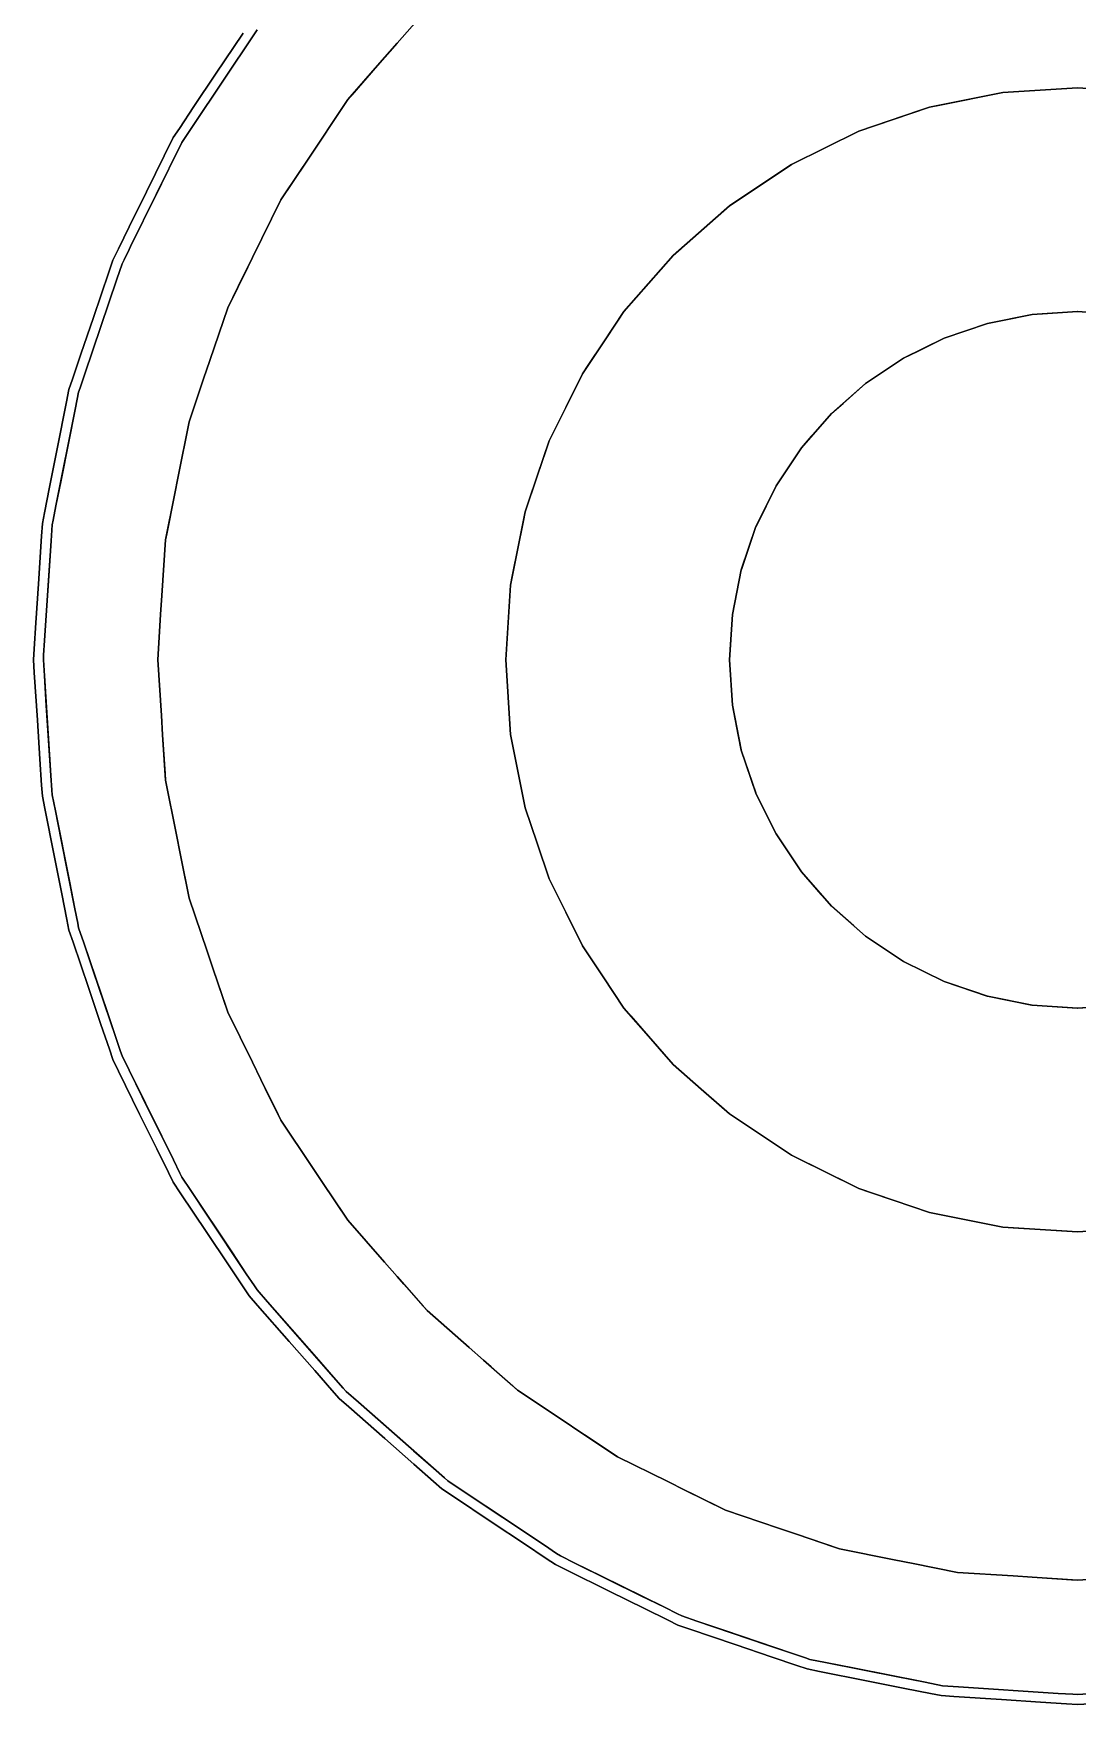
# Model space of a CAD drawing. Extents: x 0 to 420, y 0 to 297.
# Drawn here: x 149.9 to 191.9, y 180.3 to 247.5 of the extents above; entities that cross this region are included whole.
import ezdxf

# ---------------------------------------------------------------- set-up
doc = ezdxf.new("R2010")
doc.units = 0
doc.layers.add('VISIBLE', color=7, linetype='CONTINUOUS')

msp = doc.modelspace()

# ---------------------------------------------------------------- linework, layer by layer
at = {"layer": 'VISIBLE'}
for p, q in [((164.5177, 247.109), (165.7186, 248.4784)), ((165.7186, 248.4784), (164.5177, 247.109)), ((158.7748, 247.4854), (156.2873, 243.7625)), ((156.2873, 243.7625), (158.7748, 247.4854)), ((158.7748, 247.4854), (156.2873, 243.7625)), ((156.2873, 243.7625), (158.7748, 247.4854)), ((158.7748, 247.4854), (156.8743, 244.6412)), ((158.3149, 247.5155), (157.2074, 245.858)), ((157.2074, 245.858), (158.3149, 247.5155)), ((157.8586, 246.1142), (158.7748, 247.4854)), ((158.8781, 247.6399), (158.7748, 247.4854)), ((158.7748, 247.4854), (158.8781, 247.6399)), ((158.7748, 247.4854), (158.8781, 247.6399)), ((158.8781, 247.6399), (158.7748, 247.4854)), ((163.7284, 246.209), (164.5177, 247.109)), ((164.5177, 247.109), (163.7284, 246.209)), ((156.2873, 243.7625), (157.8586, 246.1142)), ((162.5275, 244.8396), (163.7284, 246.209)), ((163.7284, 246.209), (162.5275, 244.8396)), ((162.5275, 244.8396), (163.4636, 245.907)), ((163.7284, 246.209), (162.6897, 245.0246)), ((163.4636, 245.907), (163.7284, 246.209)), ((157.2074, 245.858), (156.3395, 244.5591)), ((156.3395, 244.5591), (157.2074, 245.858)), ((191.8816, 245.3155), (188.8795, 245.1187)), ((188.8795, 245.1187), (191.8816, 245.3155)), ((191.4627, 245.288), (188.8795, 245.1187)), ((189.2984, 245.1461), (191.8816, 245.3155)), ((191.8816, 245.3155), (191.4627, 245.288)), ((194.8837, 245.1187), (191.8816, 245.3155)), ((191.8816, 245.3155), (194.8837, 245.1187)), ((191.8816, 245.3155), (192.3005, 245.288)), ((194.4648, 245.1461), (191.8816, 245.3155)), ((156.3395, 244.5591), (155.7543, 243.6834)), ((155.7543, 243.6834), (156.3395, 244.5591)), ((156.8743, 244.6412), (156.2873, 243.7625)), ((160.8506, 242.3299), (162.5275, 244.8396)), ((162.5275, 244.8396), (160.8506, 242.3299)), ((162.6897, 245.0246), (162.5275, 244.8396)), ((188.8795, 245.1187), (185.9287, 244.5317)), ((185.9287, 244.5317), (188.8795, 245.1187)), ((188.4677, 245.0368), (185.9287, 244.5317)), ((185.9287, 244.5317), (186.3405, 244.6137)), ((186.3405, 244.6137), (188.8795, 245.1187)), ((188.8795, 245.1187), (188.4677, 245.0368)), ((188.8795, 245.1187), (189.2984, 245.1461)), ((185.9287, 244.5317), (183.0798, 243.5647)), ((183.0798, 243.5647), (185.9287, 244.5317)), ((185.5312, 244.3968), (183.0798, 243.5647)), ((183.4774, 243.6996), (185.9287, 244.5317)), ((185.9287, 244.5317), (185.5312, 244.3968)), ((155.5085, 243.3155), (154.4311, 241.1308)), ((154.4311, 241.1308), (155.5085, 243.3155)), ((155.7543, 243.6834), (155.5085, 243.3155)), ((155.5085, 243.3155), (155.7543, 243.6834)), ((155.9582, 243.27), (155.8549, 243.1155)), ((155.8549, 243.1155), (155.9582, 243.27)), ((155.9582, 243.27), (155.8549, 243.1155)), ((155.8549, 243.1155), (155.9582, 243.27)), ((156.2873, 243.7625), (155.9582, 243.27)), ((155.9582, 243.27), (156.2873, 243.7625)), ((156.2873, 243.7625), (155.9582, 243.27)), ((155.9582, 243.27), (156.2873, 243.7625)), ((183.0798, 243.5647), (180.3816, 242.234)), ((180.3816, 242.234), (183.0798, 243.5647)), ((182.7033, 243.379), (180.3816, 242.234)), ((180.7581, 242.4197), (183.0798, 243.5647)), ((183.0798, 243.5647), (182.7033, 243.379)), ((183.0798, 243.5647), (183.4774, 243.6996)), ((155.8549, 243.1155), (153.7924, 238.9331)), ((153.7924, 238.9331), (155.8549, 243.1155)), ((155.8549, 243.1155), (153.7924, 238.9331)), ((153.7924, 238.9331), (155.8549, 243.1155)), ((155.8549, 243.1155), (154.2597, 239.8808)), ((155.0433, 241.4697), (155.8549, 243.1155)), ((159.8386, 240.8155), (160.8506, 242.3299)), ((160.8506, 242.3299), (159.8386, 240.8155)), ((159.8386, 240.8155), (160.6274, 241.9959)), ((160.8506, 242.3299), (159.9753, 241.0201)), ((160.6274, 241.9959), (160.8506, 242.3299)), ((180.3816, 242.234), (177.88, 240.5626)), ((177.88, 240.5626), (180.3816, 242.234)), ((180.0325, 242.0008), (177.8801, 240.5626)), ((178.2291, 240.7958), (180.3816, 242.234)), ((180.3816, 242.234), (180.0325, 242.0008)), ((180.3816, 242.234), (180.7581, 242.4197)), ((153.7924, 238.9331), (155.0433, 241.4697)), ((154.4311, 241.1308), (153.7402, 239.7297)), ((153.7402, 239.7297), (154.4311, 241.1308)), ((158.6922, 238.4908), (159.8386, 240.8155)), ((159.8386, 240.8155), (158.6922, 238.4908)), ((159.9753, 241.0201), (159.8386, 240.8155)), ((177.88, 240.5626), (175.6181, 238.5789)), ((175.6181, 238.5789), (177.88, 240.5626)), ((175.9337, 238.8557), (177.8801, 240.5626)), ((177.8801, 240.5626), (177.5644, 240.2858)), ((177.8801, 240.5626), (178.2291, 240.7958)), ((154.2597, 239.8808), (153.7924, 238.9331)), ((177.5644, 240.2858), (175.6181, 238.5789)), ((153.7402, 239.7297), (153.3034, 238.844)), ((153.3034, 238.844), (153.7402, 239.7297)), ((153.2743, 238.785), (153.0786, 238.3882)), ((153.0786, 238.3882), (153.2743, 238.785)), ((153.3034, 238.844), (153.2743, 238.785)), ((153.2743, 238.785), (153.3034, 238.844)), ((153.7345, 238.8158), (153.5304, 238.4018)), ((153.5304, 238.4018), (153.7345, 238.8158)), ((153.7345, 238.8158), (153.5304, 238.4018)), ((153.5304, 238.4018), (153.7345, 238.8158)), ((153.7924, 238.9331), (153.7345, 238.8158)), ((153.7345, 238.8158), (153.7924, 238.9331)), ((153.7924, 238.9331), (153.7345, 238.8158)), ((153.7345, 238.8158), (153.7924, 238.9331)), ((175.6181, 238.5789), (174.625, 237.4465)), ((174.625, 237.4465), (175.6181, 238.5789)), ((175.6181, 238.5789), (175.3413, 238.2633)), ((175.6181, 238.5789), (175.9337, 238.8557)), ((152.9153, 237.9069), (152.2956, 236.0815)), ((152.2956, 236.0815), (152.9153, 237.9069)), ((153.0786, 238.3882), (152.9153, 237.9069)), ((152.9153, 237.9069), (153.0786, 238.3882)), ((153.4482, 238.2351), (153.2401, 237.622)), ((153.2401, 237.622), (153.4482, 238.2351)), ((153.2401, 237.622), (153.4482, 238.2351)), ((153.4482, 238.2351), (153.2401, 237.622)), ((153.5304, 238.4018), (153.4482, 238.2351)), ((153.4482, 238.2351), (153.5304, 238.4018)), ((153.5304, 238.4018), (153.4482, 238.2351)), ((153.4482, 238.2351), (153.5304, 238.4018)), ((157.698, 236.4747), (158.5036, 238.1083)), ((158.5036, 238.1083), (157.698, 236.4747)), ((158.5036, 238.1083), (157.8069, 236.6954)), ((158.3259, 237.7481), (158.5036, 238.1083)), ((158.5036, 238.1083), (158.6922, 238.4908)), ((158.6922, 238.4908), (158.5036, 238.1083)), ((175.3413, 238.2633), (174.625, 237.4465)), ((153.2401, 237.622), (151.9492, 233.8193)), ((151.9492, 233.8193), (153.2401, 237.622)), ((153.2401, 237.622), (151.9492, 233.8193)), ((151.9492, 233.8193), (153.2401, 237.622)), ((153.2401, 237.622), (152.2889, 234.8199)), ((152.8584, 236.4975), (153.2401, 237.622)), ((157.698, 236.4747), (158.3259, 237.7481)), ((174.625, 237.4465), (173.6344, 236.317)), ((173.6344, 236.317), (174.625, 237.4465)), ((173.9112, 236.6326), (174.625, 237.4465)), ((151.9492, 233.8193), (152.8584, 236.4975)), ((157.8069, 236.6954), (157.698, 236.4747)), ((173.6344, 236.317), (173.9112, 236.6326)), ((152.2956, 236.0815), (151.7935, 234.6022)), ((151.7935, 234.6022), (152.2956, 236.0815)), ((156.9755, 234.3462), (157.698, 236.4747)), ((157.698, 236.4747), (156.9755, 234.3462)), ((173.6344, 236.317), (172.7998, 235.0678)), ((172.7998, 235.0678), (173.6344, 236.317)), ((173.4012, 235.9679), (172.7998, 235.0678)), ((173.6344, 236.317), (173.4012, 235.9679)), ((188.2581, 235.8384), (186.524, 235.2498)), ((186.524, 235.2498), (188.2581, 235.8384)), ((188.2581, 235.8384), (186.5308, 235.2521)), ((187.1141, 235.4501), (188.2581, 235.8384)), ((190.0542, 236.1957), (188.2581, 235.8384)), ((188.2581, 235.8384), (190.0542, 236.1957)), ((188.2581, 235.8384), (188.8693, 235.96)), ((188.2651, 235.8398), (188.2581, 235.8384)), ((190.0542, 236.1957), (188.2651, 235.8398)), ((188.8693, 235.96), (190.0542, 236.1957)), ((191.8816, 236.3155), (190.0542, 236.1957)), ((190.0542, 236.1957), (191.8816, 236.3155)), ((190.0542, 236.1957), (190.676, 236.2364)), ((190.0613, 236.1962), (190.0542, 236.1957)), ((191.8816, 236.3155), (190.0613, 236.1962)), ((190.676, 236.2364), (191.8816, 236.3155)), ((193.7089, 236.1957), (191.8816, 236.3155)), ((191.8816, 236.3155), (193.7089, 236.1957)), ((191.8816, 236.3155), (192.5034, 236.2747)), ((191.8887, 236.315), (191.8816, 236.3155)), ((186.524, 235.2498), (184.8816, 234.4398)), ((184.8816, 234.4398), (186.524, 235.2498)), ((186.524, 235.2498), (184.888, 234.443)), ((185.4404, 234.7154), (186.524, 235.2498)), ((186.524, 235.2498), (187.1141, 235.4501)), ((186.5308, 235.2521), (186.524, 235.2498)), ((151.7935, 234.6022), (151.4549, 233.6048)), ((151.4549, 233.6048), (151.7935, 234.6022)), ((152.2889, 234.8199), (151.9492, 233.8193)), ((172.7998, 235.0678), (171.963, 233.8155)), ((171.963, 233.8155), (172.7998, 235.0678)), ((172.1962, 234.1645), (172.7998, 235.0678)), ((184.8816, 234.4398), (185.4404, 234.7154)), ((151.9492, 233.8193), (151.7588, 233.2583)), ((151.7588, 233.2583), (151.9492, 233.8193)), ((151.9492, 233.8193), (151.7588, 233.2583)), ((151.7588, 233.2583), (151.9492, 233.8193)), ((156.7278, 233.6165), (156.9755, 234.3462)), ((156.9755, 234.3462), (156.7278, 233.6165)), ((171.963, 233.8155), (171.2985, 232.468)), ((171.2985, 232.468), (171.963, 233.8155)), ((171.963, 233.8155), (171.7773, 233.439)), ((171.963, 233.8155), (172.1962, 234.1645)), ((184.8816, 234.4398), (183.3589, 233.4224)), ((183.3589, 233.4224), (184.8816, 234.4398)), ((184.8816, 234.4398), (183.3649, 233.4264)), ((183.877, 233.7686), (184.8816, 234.4398)), ((184.888, 234.443), (184.8816, 234.4398)), ((151.3127, 233.1859), (151.2135, 232.6874)), ((151.2135, 232.6874), (151.3127, 233.1859)), ((151.4549, 233.6048), (151.3127, 233.1859)), ((151.3127, 233.1859), (151.4549, 233.6048)), ((151.7588, 233.2583), (151.699, 233.0823)), ((151.699, 233.0823), (151.7588, 233.2583)), ((151.7588, 233.2583), (151.699, 233.0823)), ((151.699, 233.0823), (151.7588, 233.2583)), ((156.1423, 231.8918), (156.7278, 233.6165)), ((156.7278, 233.6165), (156.1423, 231.8918)), ((156.1423, 231.8918), (156.5987, 233.2361)), ((156.7278, 233.6165), (156.2214, 232.1248)), ((156.5987, 233.2361), (156.7278, 233.6165)), ((171.7773, 233.439), (171.2985, 232.468)), ((183.3589, 233.4224), (181.9821, 232.2149)), ((181.9821, 232.2149), (183.3589, 233.4224)), ((183.3589, 233.4224), (181.9875, 232.2197)), ((182.4506, 232.6258), (183.3589, 233.4224)), ((183.3589, 233.4224), (183.877, 233.7686)), ((183.3649, 233.4264), (183.3589, 233.4224)), ((151.2135, 232.6874), (150.8375, 230.7968)), ((150.8375, 230.7968), (151.2135, 232.6874)), ((151.699, 233.0823), (151.5727, 232.4473)), ((151.5727, 232.4473), (151.699, 233.0823)), ((151.5727, 232.4473), (151.699, 233.0823)), ((151.699, 233.0823), (151.5727, 232.4473)), ((171.2985, 232.468), (170.6323, 231.1172)), ((170.6323, 231.1172), (171.2985, 232.468)), ((170.818, 231.4937), (171.2985, 232.468)), ((181.9821, 232.2149), (182.4506, 232.6258)), ((151.5727, 232.4473), (150.7893, 228.5087)), ((150.7893, 228.5087), (151.5727, 232.4473)), ((151.5727, 232.4473), (150.7893, 228.5087)), ((150.7893, 228.5087), (151.5727, 232.4473)), ((151.5727, 232.4473), (150.9954, 229.545)), ((151.3411, 231.2826), (151.5727, 232.4473)), ((155.7038, 229.6871), (156.1423, 231.8918)), ((156.1423, 231.8918), (155.7038, 229.6871)), ((156.2214, 232.1248), (156.1423, 231.8918)), ((181.9821, 232.2149), (180.7746, 230.8381)), ((180.7746, 230.8381), (181.9821, 232.2149)), ((181.9821, 232.2149), (180.7793, 230.8435)), ((181.1855, 231.3066), (181.9821, 232.2149)), ((181.9875, 232.2197), (181.9821, 232.2149)), ((150.7893, 228.5087), (151.3411, 231.2826)), ((170.6323, 231.1172), (170.1494, 229.6945)), ((170.1494, 229.6945), (170.6323, 231.1172)), ((170.6323, 231.1172), (170.4974, 230.7197)), ((170.6323, 231.1172), (170.818, 231.4937)), ((180.7746, 230.8381), (181.1855, 231.3066)), ((150.8375, 230.7968), (150.5327, 229.2646)), ((150.5327, 229.2646), (150.8375, 230.7968)), ((170.4974, 230.7197), (170.1494, 229.6945)), ((180.7746, 230.8381), (179.7572, 229.3155)), ((179.7572, 229.3155), (180.7746, 230.8381)), ((180.7746, 230.8381), (179.7612, 229.3214)), ((180.1034, 229.8336), (180.7746, 230.8381)), ((180.7793, 230.8435), (180.7746, 230.8381)), ((179.7572, 229.3155), (180.1034, 229.8336)), ((150.5327, 229.2646), (150.3272, 228.2315)), ((150.3272, 228.2315), (150.5327, 229.2646)), ((150.9954, 229.545), (150.7893, 228.5087)), ((155.5534, 228.9314), (155.7038, 229.6871)), ((155.7038, 229.6871), (155.5534, 228.9314)), ((170.1494, 229.6945), (169.6653, 228.2683)), ((169.6653, 228.2683), (170.1494, 229.6945)), ((169.8002, 228.6658), (170.1494, 229.6945)), ((179.7572, 229.3155), (178.9472, 227.673)), ((178.9472, 227.673), (179.7572, 229.3155)), ((179.7572, 229.3155), (178.9504, 227.6794)), ((179.2229, 228.2319), (179.7572, 229.3155)), ((179.7612, 229.3214), (179.7572, 229.3155)), ((150.7893, 228.5087), (150.6737, 227.9276)), ((150.6737, 227.9276), (150.7893, 228.5087)), ((150.7893, 228.5087), (150.6737, 227.9276)), ((150.6737, 227.9276), (150.7893, 228.5087)), ((155.1981, 227.1449), (155.5534, 228.9314)), ((155.5534, 228.9314), (155.1981, 227.1449)), ((155.1981, 227.1449), (155.4751, 228.5374)), ((155.5534, 228.9314), (155.2461, 227.3863)), ((155.4751, 228.5374), (155.5534, 228.9314)), ((169.6653, 228.2683), (169.8002, 228.6658)), ((150.2409, 227.7976), (150.2076, 227.2904)), ((150.2076, 227.2904), (150.2409, 227.7976)), ((150.3272, 228.2315), (150.2409, 227.7976)), ((150.2409, 227.7976), (150.3272, 228.2315)), ((150.6737, 227.9276), (150.6375, 227.7453)), ((150.6375, 227.7453), (150.6737, 227.9276)), ((150.6737, 227.9276), (150.6375, 227.7453)), ((150.6375, 227.7453), (150.6737, 227.9276)), ((169.6653, 228.2683), (169.3722, 226.7948)), ((169.3722, 226.7948), (169.6653, 228.2683)), ((169.5834, 227.8566), (169.3722, 226.7948)), ((169.6653, 228.2683), (169.5834, 227.8566)), ((178.9472, 227.673), (179.2229, 228.2319)), ((150.2076, 227.2904), (150.0816, 225.3669)), ((150.0816, 225.3669), (150.2076, 227.2904)), ((150.5951, 227.0993), (150.3325, 223.092)), ((150.3325, 223.092), (150.5951, 227.0993)), ((150.5951, 227.0993), (150.3325, 223.092)), ((150.3325, 223.092), (150.5951, 227.0993)), ((150.5951, 227.0993), (150.4016, 224.1465)), ((150.5174, 225.9143), (150.5951, 227.0993)), ((150.6375, 227.7453), (150.5951, 227.0993)), ((150.5951, 227.0993), (150.6375, 227.7453)), ((150.5951, 227.0993), (150.6375, 227.7453)), ((150.6375, 227.7453), (150.5951, 227.0993)), ((155.0511, 224.9019), (155.1981, 227.1449)), ((155.1981, 227.1449), (155.0511, 224.9019)), ((155.2461, 227.3863), (155.1981, 227.1449)), ((178.9472, 227.673), (178.3586, 225.9389)), ((178.3586, 225.9389), (178.9472, 227.673)), ((178.9472, 227.673), (178.3609, 225.9457)), ((178.5589, 226.529), (178.9472, 227.673)), ((178.9504, 227.6794), (178.9472, 227.673)), ((169.3722, 226.7948), (169.0783, 225.3176)), ((169.0783, 225.3176), (169.3722, 226.7948)), ((169.1602, 225.7293), (169.3722, 226.7948)), ((178.3586, 225.9389), (178.5589, 226.529)), ((150.3325, 223.092), (150.5174, 225.9143)), ((178.3586, 225.9389), (178.0013, 224.1428)), ((178.0013, 224.1428), (178.3586, 225.9389)), ((178.3586, 225.9389), (178.0027, 224.1498)), ((178.1229, 224.754), (178.3586, 225.9389)), ((178.3609, 225.9457), (178.3586, 225.9389)), ((150.0816, 225.3669), (149.9794, 223.808)), ((149.9794, 223.808), (150.0816, 225.3669)), ((169.0783, 225.3176), (168.9801, 223.8184)), ((168.9801, 223.8184), (169.0783, 225.3176)), ((169.0783, 225.3176), (169.0509, 224.8987)), ((169.0783, 225.3176), (169.1602, 225.7293)), ((155.0007, 224.133), (155.0511, 224.9019)), ((155.0511, 224.9019), (155.0007, 224.133)), ((169.0509, 224.8987), (168.9801, 223.8184)), ((178.0013, 224.1428), (178.1229, 224.754)), ((149.9794, 223.808), (149.9105, 222.757)), ((149.9105, 222.757), (149.9794, 223.808)), ((150.4016, 224.1465), (150.3325, 223.092)), ((154.8816, 222.3155), (155.0007, 224.133)), ((155.0007, 224.133), (154.8816, 222.3155)), ((154.8816, 222.3155), (154.9744, 223.7321)), ((155.0007, 224.133), (154.8977, 222.561)), ((154.9744, 223.7321), (155.0007, 224.133)), ((168.9801, 223.8184), (168.8816, 222.3155)), ((168.8816, 222.3155), (168.9801, 223.8184)), ((168.909, 222.7344), (168.9801, 223.8184)), ((178.0013, 224.1428), (177.8816, 222.3155)), ((177.8816, 222.3155), (178.0013, 224.1428)), ((178.0013, 224.1428), (177.882, 222.3226)), ((177.9223, 222.9373), (178.0013, 224.1428)), ((178.0027, 224.1498), (178.0013, 224.1428)), ((150.3325, 223.092), (150.2937, 222.5009)), ((150.2937, 222.5009), (150.3325, 223.092)), ((150.3325, 223.092), (150.2937, 222.5009)), ((150.2937, 222.5009), (150.3325, 223.092)), ((149.9105, 222.757), (149.8816, 222.3155)), ((149.8816, 222.3155), (149.9105, 222.757)), ((150.2937, 222.5009), (150.2816, 222.3155)), ((150.2816, 222.3155), (150.2937, 222.5009)), ((150.2937, 222.5009), (150.2816, 222.3155)), ((150.2816, 222.3155), (150.2937, 222.5009)), ((154.8977, 222.561), (154.8816, 222.3155)), ((168.8816, 222.3155), (168.909, 222.7344)), ((177.8816, 222.3155), (177.9223, 222.9373)), ((149.8816, 222.3155), (149.9148, 221.8082)), ((149.9148, 221.8082), (149.8816, 222.3155)), ((149.9148, 221.8082), (150.0409, 219.8848)), ((150.0409, 219.8848), (149.9148, 221.8082)), ((150.2816, 222.3155), (150.3239, 221.6694)), ((150.3239, 221.6694), (150.2816, 222.3155)), ((150.3239, 221.6694), (150.2816, 222.3155)), ((150.2816, 222.3155), (150.3239, 221.6694)), ((155.0286, 220.0724), (154.8816, 222.3155)), ((154.8816, 222.3155), (155.0286, 220.0724)), ((168.8816, 222.3155), (168.9798, 220.8163)), ((168.9798, 220.8163), (168.8816, 222.3155)), ((168.8816, 222.3155), (168.909, 221.8966)), ((168.909, 221.8966), (168.9798, 220.8163)), ((177.882, 222.3226), (177.8816, 222.3155)), ((177.8816, 222.3155), (178.0013, 220.4881)), ((178.0013, 220.4881), (177.8816, 222.3155)), ((177.9606, 221.1099), (177.8816, 222.3155)), ((177.8816, 222.3155), (178.0009, 220.4952)), ((150.3239, 221.6694), (150.5866, 217.6622)), ((150.4016, 220.4844), (150.3239, 221.6694)), ((150.5866, 217.6622), (150.3239, 221.6694)), ((150.3239, 221.6694), (150.5174, 218.7166)), ((150.3239, 221.6694), (150.5866, 217.6622)), ((150.5866, 217.6622), (150.3239, 221.6694)), ((178.0013, 220.4881), (177.9606, 221.1099)), ((150.5866, 217.6622), (150.4016, 220.4844)), ((168.9798, 220.8163), (169.0783, 219.3134)), ((169.0783, 219.3134), (168.9798, 220.8163)), ((169.0509, 219.7323), (168.9798, 220.8163)), ((178.0009, 220.4952), (178.0013, 220.4881)), ((178.0013, 220.4881), (178.3586, 218.692)), ((178.3586, 218.692), (178.0013, 220.4881)), ((178.237, 219.3032), (178.0013, 220.4881)), ((178.0013, 220.4881), (178.3572, 218.699)), ((150.0409, 219.8848), (150.143, 218.3259)), ((150.143, 218.3259), (150.0409, 219.8848)), ((155.079, 219.3035), (155.0286, 220.0724)), ((155.0286, 220.0724), (155.079, 219.3035)), ((169.0783, 219.3134), (169.0509, 219.7323)), ((155.1052, 218.9027), (155.079, 219.3035)), ((155.079, 219.3035), (155.182, 217.7315)), ((155.1981, 217.486), (155.079, 219.3035)), ((155.079, 219.3035), (155.1981, 217.486)), ((169.0783, 219.3134), (169.3714, 217.8399)), ((169.3714, 217.8399), (169.0783, 219.3134)), ((169.0783, 219.3134), (169.1602, 218.9016)), ((178.3586, 218.692), (178.237, 219.3032)), ((150.5174, 218.7166), (150.5866, 217.6622)), ((155.1981, 217.486), (155.1052, 218.9027)), ((169.1602, 218.9016), (169.3714, 217.8399)), ((178.3572, 218.699), (178.3586, 218.692)), ((178.3586, 218.692), (178.9472, 216.9579)), ((178.9472, 216.9579), (178.3586, 218.692)), ((178.7469, 217.548), (178.3586, 218.692)), ((178.3586, 218.692), (178.9449, 216.9647)), ((150.143, 218.3259), (150.2119, 217.2749)), ((150.2119, 217.2749), (150.143, 218.3259)), ((155.182, 217.7315), (155.1981, 217.486)), ((169.3714, 217.8399), (169.6653, 216.3626)), ((169.6653, 216.3626), (169.3714, 217.8399)), ((169.5834, 216.7743), (169.3714, 217.8399)), ((150.2119, 217.2749), (150.2409, 216.8334)), ((150.2409, 216.8334), (150.2119, 217.2749)), ((150.5866, 217.6622), (150.6253, 217.071)), ((150.6253, 217.071), (150.5866, 217.6622)), ((150.5866, 217.6622), (150.6253, 217.071)), ((150.6253, 217.071), (150.5866, 217.6622)), ((150.6253, 217.071), (150.6375, 216.8856)), ((150.6375, 216.8856), (150.6253, 217.071)), ((150.6253, 217.071), (150.6375, 216.8856)), ((150.6375, 216.8856), (150.6253, 217.071)), ((155.6366, 215.2813), (155.1981, 217.486)), ((155.1981, 217.486), (155.6366, 215.2813)), ((178.9472, 216.9579), (178.7469, 217.548)), ((150.2409, 216.8334), (150.34, 216.3349)), ((150.34, 216.3349), (150.2409, 216.8334)), ((150.6375, 216.8856), (150.7638, 216.2506)), ((150.7638, 216.2506), (150.6375, 216.8856)), ((150.7638, 216.2506), (150.6375, 216.8856)), ((150.6375, 216.8856), (150.7638, 216.2506)), ((169.6653, 216.3626), (169.5834, 216.7743)), ((169.6653, 216.3626), (170.1482, 214.94)), ((170.1482, 214.94), (169.6653, 216.3626)), ((169.6653, 216.3626), (169.8002, 215.9651)), ((178.9449, 216.9647), (178.9472, 216.9579)), ((178.9472, 216.9579), (179.7572, 215.3155)), ((179.7572, 215.3155), (178.9472, 216.9579)), ((179.4816, 215.8743), (178.9472, 216.9579)), ((178.9472, 216.9579), (179.754, 215.3219)), ((150.34, 216.3349), (150.7161, 214.4443)), ((150.7161, 214.4443), (150.34, 216.3349)), ((150.7638, 216.2506), (151.5472, 212.3119)), ((150.9954, 215.0859), (150.7638, 216.2506)), ((151.5472, 212.3119), (150.7638, 216.2506)), ((150.7638, 216.2506), (151.3411, 213.3483)), ((150.7638, 216.2506), (151.5472, 212.3119)), ((151.5472, 212.3119), (150.7638, 216.2506)), ((169.8002, 215.9651), (170.1482, 214.94)), ((179.7572, 215.3155), (179.4816, 215.8743)), ((151.5472, 212.3119), (150.9954, 215.0859)), ((155.787, 214.5256), (155.6366, 215.2813)), ((155.6366, 215.2813), (155.787, 214.5256)), ((179.754, 215.3219), (179.7572, 215.3155)), ((179.7572, 215.3155), (180.7746, 213.7928)), ((180.7746, 213.7928), (179.7572, 215.3155)), ((180.4284, 214.3109), (179.7572, 215.3155)), ((179.7572, 215.3155), (180.7706, 213.7988)), ((150.7161, 214.4443), (151.0209, 212.9121)), ((151.0209, 212.9121), (150.7161, 214.4443)), ((155.8653, 214.1316), (155.787, 214.5256)), ((155.787, 214.5256), (156.0943, 212.9805)), ((156.1423, 212.7391), (155.787, 214.5256)), ((155.787, 214.5256), (156.1423, 212.7391)), ((170.1482, 214.94), (170.6323, 213.5137)), ((170.6323, 213.5137), (170.1482, 214.94)), ((170.4974, 213.9113), (170.1482, 214.94)), ((156.1423, 212.7391), (155.8653, 214.1316)), ((170.6323, 213.5137), (170.4974, 213.9113)), ((180.7746, 213.7928), (180.4284, 214.3109)), ((180.7706, 213.7988), (180.7746, 213.7928)), ((180.7746, 213.7928), (181.9821, 212.416)), ((181.9821, 212.416), (180.7746, 213.7928)), ((181.5712, 212.8845), (180.7746, 213.7928)), ((180.7746, 213.7928), (181.9773, 212.4213)), ((151.3411, 213.3483), (151.5472, 212.3119)), ((156.0943, 212.9805), (156.1423, 212.7391)), ((170.6323, 213.5137), (171.2968, 212.1663)), ((171.2968, 212.1663), (170.6323, 213.5137)), ((170.6323, 213.5137), (170.818, 213.1372)), ((170.818, 213.1372), (171.2968, 212.1663)), ((151.0209, 212.9121), (151.2264, 211.879)), ((151.2264, 211.879), (151.0209, 212.9121)), ((151.5472, 212.3119), (151.6628, 211.7309)), ((151.6628, 211.7309), (151.5472, 212.3119)), ((151.5472, 212.3119), (151.6628, 211.7309)), ((151.6628, 211.7309), (151.5472, 212.3119)), ((156.8649, 210.6106), (156.1423, 212.7391)), ((156.1423, 212.7391), (156.8649, 210.6106)), ((181.9821, 212.416), (181.5712, 212.8845)), ((181.9773, 212.4213), (181.9821, 212.416)), ((181.9821, 212.416), (183.3589, 211.2085)), ((183.3589, 211.2085), (181.9821, 212.416)), ((182.8904, 211.6194), (181.9821, 212.416)), ((181.9821, 212.416), (183.3535, 211.2132)), ((151.2264, 211.879), (151.3127, 211.4451)), ((151.3127, 211.4451), (151.2264, 211.879)), ((151.6628, 211.7309), (151.699, 211.5486)), ((151.699, 211.5486), (151.6628, 211.7309)), ((151.6628, 211.7309), (151.699, 211.5486)), ((151.699, 211.5486), (151.6628, 211.7309)), ((171.2968, 212.1663), (171.963, 210.8155)), ((171.963, 210.8155), (171.2968, 212.1663)), ((171.7773, 211.192), (171.2968, 212.1663)), ((151.3127, 211.4451), (151.476, 210.9638)), ((151.476, 210.9638), (151.3127, 211.4451)), ((151.476, 210.9638), (152.0957, 209.1384)), ((152.0957, 209.1384), (151.476, 210.9638)), ((151.699, 211.5486), (151.9072, 210.9355)), ((151.9072, 210.9355), (151.699, 211.5486)), ((151.9072, 210.9355), (151.699, 211.5486)), ((151.699, 211.5486), (151.9072, 210.9355)), ((171.963, 210.8155), (171.7773, 211.192)), ((183.3589, 211.2085), (182.8904, 211.6194)), ((183.3535, 211.2132), (183.3589, 211.2085)), ((183.3589, 211.2085), (184.8816, 210.1911)), ((184.8816, 210.1911), (183.3589, 211.2085)), ((184.3634, 210.5373), (183.3589, 211.2085)), ((183.3589, 211.2085), (184.8756, 210.1951)), ((151.9072, 210.9355), (153.198, 207.1328)), ((152.2889, 209.811), (151.9072, 210.9355)), ((153.198, 207.1328), (151.9072, 210.9355)), ((151.9072, 210.9355), (152.8584, 208.1334)), ((151.9072, 210.9355), (153.198, 207.1328)), ((153.198, 207.1328), (151.9072, 210.9355)), ((157.1125, 209.8809), (156.8649, 210.6106)), ((156.8649, 210.6106), (157.1125, 209.8809)), ((171.963, 210.8155), (172.7976, 209.5663)), ((172.7976, 209.5663), (171.963, 210.8155)), ((171.963, 210.8155), (172.1962, 210.4664)), ((172.1962, 210.4664), (172.7976, 209.5663)), ((184.8816, 210.1911), (184.3634, 210.5373)), ((153.198, 207.1328), (152.2889, 209.811)), ((157.2417, 209.5006), (157.1125, 209.8809)), ((157.1125, 209.8809), (157.6189, 208.3892)), ((157.698, 208.1562), (157.1125, 209.8809)), ((157.1125, 209.8809), (157.698, 208.1562)), ((184.8756, 210.1951), (184.8816, 210.1911)), ((184.8816, 210.1911), (186.524, 209.3811)), ((186.524, 209.3811), (184.8816, 210.1911)), ((185.9651, 209.6568), (184.8816, 210.1911)), ((184.8816, 210.1911), (186.5176, 209.3843)), ((186.524, 209.3811), (185.9651, 209.6568)), ((152.0957, 209.1384), (152.5978, 207.6591)), ((152.5978, 207.6591), (152.0957, 209.1384)), ((157.698, 208.1562), (157.2417, 209.5006)), ((172.7976, 209.5663), (173.6344, 208.3139)), ((173.6344, 208.3139), (172.7976, 209.5663)), ((173.4012, 208.663), (172.7976, 209.5663)), ((186.5176, 209.3843), (186.524, 209.3811)), ((186.524, 209.3811), (188.2581, 208.7925)), ((188.2581, 208.7925), (186.524, 209.3811)), ((187.668, 208.9928), (186.524, 209.3811)), ((186.524, 209.3811), (188.2513, 208.7948)), ((188.2581, 208.7925), (187.668, 208.9928)), ((157.6189, 208.3892), (157.698, 208.1562)), ((173.6344, 208.3139), (173.4012, 208.663)), ((173.6344, 208.3139), (174.625, 207.1844)), ((174.625, 207.1844), (173.6344, 208.3139)), ((173.6344, 208.3139), (173.9112, 207.9983)), ((188.2513, 208.7948), (188.2581, 208.7925)), ((188.2581, 208.7925), (190.0542, 208.4352)), ((190.0542, 208.4352), (188.2581, 208.7925)), ((189.443, 208.5568), (188.2581, 208.7925)), ((188.2581, 208.7925), (190.0472, 208.4366)), ((190.0542, 208.4352), (189.443, 208.5568)), ((190.0472, 208.4366), (190.0542, 208.4352)), ((190.0542, 208.4352), (191.8816, 208.3155)), ((191.8816, 208.3155), (190.0542, 208.4352)), ((191.2598, 208.3562), (190.0542, 208.4352)), ((190.0542, 208.4352), (191.8744, 208.3159)), ((191.8816, 208.3155), (191.2598, 208.3562)), ((191.8744, 208.3159), (191.8816, 208.3155)), ((191.8816, 208.3155), (193.7089, 208.4352)), ((193.7089, 208.4352), (191.8816, 208.3155)), ((191.8816, 208.3155), (193.7018, 208.4348)), ((193.0871, 208.3945), (191.8816, 208.3155)), ((152.5978, 207.6591), (152.9364, 206.6618)), ((152.9364, 206.6618), (152.5978, 207.6591)), ((152.8584, 208.1334), (153.198, 207.1328)), ((158.6922, 206.1401), (157.698, 208.1562)), ((157.698, 208.1562), (158.6922, 206.1401)), ((173.9112, 207.9983), (174.625, 207.1844)), ((153.198, 207.1328), (153.3884, 206.5718)), ((153.3884, 206.5718), (153.198, 207.1328)), ((153.198, 207.1328), (153.3884, 206.5718)), ((153.3884, 206.5718), (153.198, 207.1328)), ((174.625, 207.1844), (175.6181, 206.052)), ((175.6181, 206.052), (174.625, 207.1844)), ((175.3413, 206.3676), (174.625, 207.1844)), ((152.9364, 206.6618), (153.0786, 206.2428)), ((153.0786, 206.2428), (152.9364, 206.6618)), ((153.3884, 206.5718), (153.4482, 206.3958)), ((153.4482, 206.3958), (153.3884, 206.5718)), ((153.3884, 206.5718), (153.4482, 206.3958)), ((153.4482, 206.3958), (153.3884, 206.5718)), ((153.4482, 206.3958), (153.7345, 205.8152)), ((153.7345, 205.8152), (153.4482, 206.3958)), ((153.7345, 205.8152), (153.4482, 206.3958)), ((153.4482, 206.3958), (153.7345, 205.8152)), ((175.6181, 206.052), (175.3413, 206.3676)), ((153.0786, 206.2428), (153.3034, 205.7869)), ((153.3034, 205.7869), (153.0786, 206.2428)), ((153.3034, 205.7869), (154.156, 204.0581)), ((154.156, 204.0581), (153.3034, 205.7869)), ((153.7345, 205.8152), (155.5107, 202.2134)), ((154.2597, 204.7501), (153.7345, 205.8152)), ((155.5107, 202.2134), (153.7345, 205.8152)), ((153.7345, 205.8152), (155.0433, 203.1612)), ((153.7345, 205.8152), (155.5107, 202.2134)), ((155.5107, 202.2134), (153.7345, 205.8152)), ((159.033, 205.4491), (158.6922, 206.1401)), ((158.6922, 206.1401), (159.033, 205.4491)), ((175.6181, 206.052), (176.7477, 205.0614)), ((176.7477, 205.0614), (175.6181, 206.052)), ((175.6181, 206.052), (175.9337, 205.7752)), ((175.9337, 205.7752), (176.7477, 205.0614)), ((159.2107, 205.0888), (159.033, 205.4491)), ((159.033, 205.4491), (159.7298, 204.0362)), ((159.8386, 203.8155), (159.033, 205.4491)), ((159.033, 205.4491), (159.8386, 203.8155)), ((159.8386, 203.8155), (159.2107, 205.0888)), ((176.7477, 205.0614), (177.88, 204.0683)), ((177.88, 204.0683), (176.7477, 205.0614)), ((177.5644, 204.3451), (176.7477, 205.0614)), ((155.5107, 202.2134), (154.2597, 204.7501)), ((177.8801, 204.0683), (177.5644, 204.3451)), ((154.156, 204.0581), (154.847, 202.6569)), ((154.847, 202.6569), (154.156, 204.0581)), ((159.7298, 204.0362), (159.8386, 203.8155)), ((161.0875, 201.9464), (159.8386, 203.8155)), ((159.8386, 203.8155), (161.0875, 201.9464)), ((177.88, 204.0683), (179.1292, 203.2337)), ((179.1292, 203.2337), (177.88, 204.0683)), ((177.8801, 204.0683), (178.2291, 203.8351)), ((178.2291, 203.8351), (179.1292, 203.2337)), ((155.0433, 203.1612), (155.5107, 202.2134)), ((179.1292, 203.2337), (180.3816, 202.3969)), ((180.3816, 202.3969), (179.1292, 203.2337)), ((180.0325, 202.6301), (179.1292, 203.2337)), ((154.847, 202.6569), (155.3128, 201.7123)), ((155.3128, 201.7123), (154.847, 202.6569)), ((180.3816, 202.3969), (180.0325, 202.6301)), ((180.3816, 202.3969), (181.729, 201.7324)), ((181.729, 201.7324), (180.3816, 202.3969)), ((180.3816, 202.3969), (180.7581, 202.2112)), ((155.3128, 201.7123), (155.5085, 201.3155)), ((155.5085, 201.3155), (155.3128, 201.7123)), ((155.5107, 202.2134), (155.7727, 201.6822)), ((155.7727, 201.6822), (155.5107, 202.2134)), ((155.5107, 202.2134), (155.7727, 201.6822)), ((155.7727, 201.6822), (155.5107, 202.2134)), ((155.7727, 201.6822), (155.8549, 201.5155)), ((155.8549, 201.5155), (155.7727, 201.6822)), ((155.7727, 201.6822), (155.8549, 201.5155)), ((155.8549, 201.5155), (155.7727, 201.6822)), ((161.5156, 201.3057), (161.0875, 201.9464)), ((161.0875, 201.9464), (161.5156, 201.3057)), ((180.7581, 202.2112), (181.729, 201.7324)), ((181.729, 201.7324), (183.0798, 201.0662)), ((183.0798, 201.0662), (181.729, 201.7324)), ((182.7033, 201.2519), (181.729, 201.7324)), ((155.5085, 201.3155), (155.7909, 200.8928)), ((155.7909, 200.8928), (155.5085, 201.3155)), ((155.7909, 200.8928), (156.8618, 199.2901)), ((156.8618, 199.2901), (155.7909, 200.8928)), ((155.8549, 201.5155), (156.2146, 200.9771)), ((156.2146, 200.9771), (155.8549, 201.5155)), ((156.2146, 200.9771), (155.8549, 201.5155)), ((155.8549, 201.5155), (156.2146, 200.9771)), ((156.2146, 200.9771), (158.4457, 197.6381)), ((156.8743, 199.9898), (156.2146, 200.9771)), ((158.4457, 197.6381), (156.2146, 200.9771)), ((156.2146, 200.9771), (157.8586, 198.5167)), ((156.2146, 200.9771), (158.4457, 197.6381)), ((158.4457, 197.6381), (156.2146, 200.9771)), ((161.7387, 200.9717), (161.5156, 201.3057)), ((161.5156, 201.3057), (162.3908, 199.9959)), ((162.5275, 199.7913), (161.5156, 201.3057)), ((161.5156, 201.3057), (162.5275, 199.7913)), ((162.5275, 199.7913), (161.7387, 200.9717)), ((183.0798, 201.0662), (182.7033, 201.2519)), ((183.0798, 201.0662), (184.5025, 200.5833)), ((184.5025, 200.5833), (183.0798, 201.0662)), ((183.0798, 201.0662), (183.4774, 200.9313)), ((183.4774, 200.9313), (184.5025, 200.5833)), ((184.5025, 200.5833), (185.9287, 200.0992)), ((185.9287, 200.0992), (184.5025, 200.5833)), ((185.5312, 200.2341), (184.5025, 200.5833)), ((185.9287, 200.0992), (185.5312, 200.2341)), ((158.4457, 197.6381), (156.8743, 199.9898)), ((162.3908, 199.9959), (162.5275, 199.7913)), ((164.0096, 198.1013), (162.5275, 199.7913)), ((162.5275, 199.7913), (164.0096, 198.1013)), ((185.9287, 200.0992), (187.4022, 199.8061)), ((187.4022, 199.8061), (185.9287, 200.0992)), ((185.9287, 200.0992), (186.3405, 200.0173)), ((186.3405, 200.0173), (187.4022, 199.8061)), ((187.4022, 199.8061), (188.8795, 199.5122)), ((188.8795, 199.5122), (187.4022, 199.8061)), ((188.4677, 199.5941), (187.4022, 199.8061)), ((188.8795, 199.5122), (188.4677, 199.5941)), ((156.8618, 199.2901), (157.7297, 197.9912)), ((157.7297, 197.9912), (156.8618, 199.2901)), ((188.8795, 199.5122), (190.3786, 199.414)), ((190.3786, 199.414), (188.8795, 199.5122)), ((188.8795, 199.5122), (189.2984, 199.4848)), ((189.2984, 199.4848), (190.3786, 199.414)), ((190.3786, 199.414), (191.8816, 199.3155)), ((191.8816, 199.3155), (190.3786, 199.414)), ((191.4627, 199.3429), (190.3786, 199.414)), ((191.8816, 199.3155), (191.4627, 199.3429)), ((191.8816, 199.3155), (193.3807, 199.4137)), ((193.3807, 199.4137), (191.8816, 199.3155)), ((191.8816, 199.3155), (192.3005, 199.3429)), ((157.8586, 198.5167), (158.4457, 197.6381)), ((157.7297, 197.9912), (158.3149, 197.1154)), ((158.3149, 197.1154), (157.7297, 197.9912)), ((158.4457, 197.6381), (158.7748, 197.1455)), ((158.7748, 197.1455), (158.4457, 197.6381)), ((158.4457, 197.6381), (158.7748, 197.1455)), ((158.7748, 197.1455), (158.4457, 197.6381)), ((164.5177, 197.5219), (164.0096, 198.1013)), ((164.0096, 198.1013), (164.5177, 197.5219)), ((158.3149, 197.1154), (158.5607, 196.7475)), ((158.5607, 196.7475), (158.3149, 197.1154)), ((158.7748, 197.1455), (158.8781, 196.991)), ((158.8781, 196.991), (158.7748, 197.1455)), ((158.7748, 197.1455), (158.8781, 196.991)), ((158.8781, 196.991), (158.7748, 197.1455)), ((158.8781, 196.991), (159.3049, 196.5043)), ((159.3049, 196.5043), (158.8781, 196.991)), ((159.3049, 196.5043), (158.8781, 196.991)), ((158.8781, 196.991), (159.3049, 196.5043)), ((164.7825, 197.2199), (164.5177, 197.5219)), ((164.5177, 197.5219), (165.5564, 196.3375)), ((165.7186, 196.1525), (164.5177, 197.5219)), ((164.5177, 197.5219), (165.7186, 196.1525)), ((165.7186, 196.1525), (164.7825, 197.2199)), ((158.5607, 196.7475), (158.8958, 196.3654)), ((158.8958, 196.3654), (158.5607, 196.7475)), ((158.8958, 196.3654), (160.1668, 194.9161)), ((160.1668, 194.9161), (158.8958, 196.3654)), ((159.3049, 196.5043), (161.9528, 193.4849)), ((160.0879, 195.6114), (159.3049, 196.5043)), ((161.9528, 193.4849), (159.3049, 196.5043)), ((159.3049, 196.5043), (161.2561, 194.2794)), ((159.3049, 196.5043), (161.9528, 193.4849)), ((161.9528, 193.4849), (159.3049, 196.5043)), ((165.5564, 196.3375), (165.7186, 196.1525)), ((161.9528, 193.4849), (160.0879, 195.6114)), ((167.4087, 194.6704), (165.7186, 196.1525)), ((165.7186, 196.1525), (167.4087, 194.6704)), ((160.1668, 194.9161), (161.1969, 193.7415)), ((161.1969, 193.7415), (160.1668, 194.9161)), ((161.2561, 194.2794), (161.9528, 193.4849)), ((167.988, 194.1623), (167.4087, 194.6704)), ((167.4087, 194.6704), (167.988, 194.1623)), ((161.1969, 193.7415), (161.8913, 192.9496)), ((161.8913, 192.9496), (161.1969, 193.7415)), ((168.29, 193.8975), (167.988, 194.1623)), ((167.988, 194.1623), (169.1724, 193.1236)), ((169.3574, 192.9614), (167.988, 194.1623)), ((167.988, 194.1623), (169.3574, 192.9614)), ((169.3574, 192.9614), (168.29, 193.8975)), ((161.8913, 192.9496), (162.1831, 192.617)), ((162.1831, 192.617), (161.8913, 192.9496)), ((161.9528, 193.4849), (162.3434, 193.0395)), ((162.3434, 193.0395), (161.9528, 193.4849)), ((161.9528, 193.4849), (162.3434, 193.0395)), ((162.3434, 193.0395), (161.9528, 193.4849)), ((162.3434, 193.0395), (162.4659, 192.8998)), ((162.4659, 192.8998), (162.3434, 193.0395)), ((162.3434, 193.0395), (162.4659, 192.8998)), ((162.4659, 192.8998), (162.3434, 193.0395)), ((162.4659, 192.8998), (162.9527, 192.4729)), ((162.9527, 192.4729), (162.4659, 192.8998)), ((162.9527, 192.4729), (162.4659, 192.8998)), ((162.4659, 192.8998), (162.9527, 192.4729)), ((169.1724, 193.1236), (169.3574, 192.9614)), ((171.2264, 191.7125), (169.3574, 192.9614)), ((169.3574, 192.9614), (171.2264, 191.7125)), ((162.1831, 192.617), (162.5652, 192.2818)), ((162.5652, 192.2818), (162.1831, 192.617)), ((162.5652, 192.2818), (164.0145, 191.0109)), ((164.0145, 191.0109), (162.5652, 192.2818)), ((162.9527, 192.4729), (165.972, 189.8251)), ((163.8455, 191.69), (162.9527, 192.4729)), ((165.972, 189.8251), (162.9527, 192.4729)), ((162.9527, 192.4729), (165.1775, 190.5218)), ((162.9527, 192.4729), (165.972, 189.8251)), ((165.972, 189.8251), (162.9527, 192.4729)), ((165.972, 189.8251), (163.8455, 191.69)), ((171.8671, 191.2845), (171.2264, 191.7125)), ((171.2264, 191.7125), (171.8671, 191.2845)), ((164.0145, 191.0109), (165.189, 189.9808)), ((165.189, 189.9808), (164.0145, 191.0109)), ((172.2011, 191.0613), (171.8671, 191.2845)), ((171.8671, 191.2845), (173.177, 190.4092)), ((173.3816, 190.2725), (171.8671, 191.2845)), ((171.8671, 191.2845), (173.3816, 190.2725)), ((173.3816, 190.2725), (172.2011, 191.0613)), ((165.1775, 190.5218), (165.972, 189.8251)), ((173.177, 190.4092), (173.3816, 190.2725)), ((175.3976, 189.2783), (173.3816, 190.2725)), ((173.3816, 190.2725), (175.3976, 189.2783)), ((165.189, 189.9808), (165.9809, 189.2864)), ((165.9809, 189.2864), (165.189, 189.9808)), ((165.972, 189.8251), (166.4173, 189.4345)), ((166.4173, 189.4345), (165.972, 189.8251)), ((165.972, 189.8251), (166.4173, 189.4345)), ((166.4173, 189.4345), (165.972, 189.8251)), ((165.9809, 189.2864), (166.3136, 188.9946)), ((166.3136, 188.9946), (165.9809, 189.2864)), ((166.3136, 188.9946), (166.7362, 188.7123)), ((166.7362, 188.7123), (166.3136, 188.9946)), ((166.4173, 189.4345), (166.5571, 189.312)), ((166.5571, 189.312), (166.4173, 189.4345)), ((166.4173, 189.4345), (166.5571, 189.312)), ((166.5571, 189.312), (166.4173, 189.4345)), ((166.5571, 189.312), (167.0954, 188.9523)), ((167.0954, 188.9523), (166.5571, 189.312)), ((167.0954, 188.9523), (166.5571, 189.312)), ((166.5571, 189.312), (167.0954, 188.9523)), ((167.0954, 188.9523), (170.4345, 186.7212)), ((168.0828, 188.2925), (167.0954, 188.9523)), ((170.4345, 186.7212), (167.0954, 188.9523)), ((167.0954, 188.9523), (169.5559, 187.3082)), ((167.0954, 188.9523), (170.4345, 186.7212)), ((170.4345, 186.7212), (167.0954, 188.9523)), ((176.0887, 188.9375), (175.3976, 189.2783)), ((175.3976, 189.2783), (176.0887, 188.9375)), ((176.449, 188.7598), (176.0887, 188.9375)), ((176.0887, 188.9375), (177.5016, 188.2408)), ((177.7223, 188.1319), (176.0887, 188.9375)), ((176.0887, 188.9375), (177.7223, 188.1319)), ((166.7362, 188.7123), (168.339, 187.6413)), ((168.339, 187.6413), (166.7362, 188.7123)), ((170.4345, 186.7212), (168.0828, 188.2925)), ((177.7223, 188.1319), (176.449, 188.7598)), ((177.5016, 188.2408), (177.7223, 188.1319)), ((179.8509, 187.4094), (177.7223, 188.1319)), ((177.7223, 188.1319), (179.8509, 187.4094)), ((168.339, 187.6413), (169.6379, 186.7734)), ((169.6379, 186.7734), (168.339, 187.6413)), ((169.5559, 187.3082), (170.4345, 186.7212)), ((180.5805, 187.1617), (179.8509, 187.4094)), ((179.8509, 187.4094), (180.5805, 187.1617)), ((180.9609, 187.0326), (180.5805, 187.1617)), ((180.5805, 187.1617), (182.0722, 186.6553)), ((182.3053, 186.5762), (180.5805, 187.1617)), ((180.5805, 187.1617), (182.3053, 186.5762)), ((182.3053, 186.5762), (180.9609, 187.0326)), ((169.6379, 186.7734), (170.5137, 186.1882)), ((170.5137, 186.1882), (169.6379, 186.7734)), ((170.4345, 186.7212), (170.927, 186.3921)), ((170.927, 186.3921), (170.4345, 186.7212)), ((170.4345, 186.7212), (170.927, 186.3921)), ((170.927, 186.3921), (170.4345, 186.7212)), ((170.5137, 186.1882), (170.8816, 185.9424)), ((170.8816, 185.9424), (170.5137, 186.1882)), ((170.927, 186.3921), (171.0816, 186.2888)), ((171.0816, 186.2888), (170.927, 186.3921)), ((170.927, 186.3921), (171.0816, 186.2888)), ((171.0816, 186.2888), (170.927, 186.3921)), ((171.0816, 186.2888), (171.6622, 186.0024)), ((171.6622, 186.0024), (171.0816, 186.2888)), ((171.6622, 186.0024), (171.0816, 186.2888)), ((171.0816, 186.2888), (171.6622, 186.0024)), ((182.0722, 186.6553), (182.3053, 186.5762)), ((184.5099, 186.1377), (182.3053, 186.5762)), ((182.3053, 186.5762), (184.5099, 186.1377)), ((185.2657, 185.9873), (184.5099, 186.1377)), ((184.5099, 186.1377), (185.2657, 185.9873)), ((170.8816, 185.9424), (171.3374, 185.7176)), ((171.3374, 185.7176), (170.8816, 185.9424)), ((171.3374, 185.7176), (173.0663, 184.865)), ((173.0663, 184.865), (171.3374, 185.7176)), ((171.6622, 186.0024), (175.2639, 184.2263)), ((172.7273, 185.4772), (171.6622, 186.0024)), ((175.2639, 184.2263), (171.6622, 186.0024)), ((171.6622, 186.0024), (174.3162, 184.6936)), ((171.6622, 186.0024), (175.2639, 184.2263)), ((175.2639, 184.2263), (171.6622, 186.0024)), ((175.2639, 184.2263), (172.7273, 185.4772)), ((185.6596, 185.909), (185.2657, 185.9873)), ((185.2657, 185.9873), (186.8107, 185.68)), ((187.0521, 185.632), (185.2657, 185.9873)), ((185.2657, 185.9873), (187.0521, 185.632)), ((187.0521, 185.632), (185.6596, 185.909)), ((186.8107, 185.68), (187.0521, 185.632)), ((189.2952, 185.485), (187.0521, 185.632)), ((187.0521, 185.632), (189.2952, 185.485)), ((190.064, 185.4346), (189.2952, 185.485)), ((189.2952, 185.485), (190.064, 185.4346)), ((190.4649, 185.4083), (190.064, 185.4346)), ((190.064, 185.4346), (191.636, 185.3316)), ((191.8816, 185.3155), (190.064, 185.4346)), ((190.064, 185.4346), (191.8816, 185.3155)), ((194.1246, 185.4625), (191.8816, 185.3155)), ((191.8816, 185.3155), (194.1246, 185.4625)), ((173.0663, 184.865), (174.4674, 184.1741)), ((174.4674, 184.1741), (173.0663, 184.865)), ((191.8816, 185.3155), (190.4649, 185.4083)), ((191.636, 185.3316), (191.8816, 185.3155)), ((174.3162, 184.6936), (175.2639, 184.2263)), ((174.4674, 184.1741), (175.412, 183.7082)), ((175.412, 183.7082), (174.4674, 184.1741)), ((175.2639, 184.2263), (175.7952, 183.9643)), ((175.7952, 183.9643), (175.2639, 184.2263)), ((175.2639, 184.2263), (175.7952, 183.9643)), ((175.7952, 183.9643), (175.2639, 184.2263)), ((175.412, 183.7082), (175.8089, 183.5125)), ((175.8089, 183.5125), (175.412, 183.7082)), ((175.7952, 183.9643), (175.9619, 183.8821)), ((175.9619, 183.8821), (175.7952, 183.9643)), ((175.7952, 183.9643), (175.9619, 183.8821)), ((175.9619, 183.8821), (175.7952, 183.9643)), ((175.8089, 183.5125), (176.2901, 183.3491)), ((176.2901, 183.3491), (175.8089, 183.5125)), ((175.9619, 183.8821), (176.575, 183.674)), ((176.575, 183.674), (175.9619, 183.8821)), ((176.575, 183.674), (175.9619, 183.8821)), ((175.9619, 183.8821), (176.575, 183.674)), ((176.575, 183.674), (180.3778, 182.3831)), ((177.6995, 183.2922), (176.575, 183.674)), ((180.3778, 182.3831), (176.575, 183.674)), ((176.575, 183.674), (179.3771, 182.7228)), ((176.575, 183.674), (180.3778, 182.3831)), ((180.3778, 182.3831), (176.575, 183.674)), ((176.2901, 183.3491), (178.1155, 182.7295)), ((178.1155, 182.7295), (176.2901, 183.3491)), ((180.3778, 182.3831), (177.6995, 183.2922)), ((178.1155, 182.7295), (179.5948, 182.2274)), ((179.5948, 182.2274), (178.1155, 182.7295)), ((179.3771, 182.7228), (180.3778, 182.3831)), ((179.5948, 182.2274), (180.5922, 181.8888)), ((180.5922, 181.8888), (179.5948, 182.2274)), ((180.3778, 182.3831), (180.9387, 182.1927)), ((180.9387, 182.1927), (180.3778, 182.3831)), ((180.3778, 182.3831), (180.9387, 182.1927)), ((180.9387, 182.1927), (180.3778, 182.3831)), ((180.9387, 182.1927), (181.1147, 182.1329)), ((181.1147, 182.1329), (180.9387, 182.1927)), ((180.9387, 182.1927), (181.1147, 182.1329)), ((181.1147, 182.1329), (180.9387, 182.1927)), ((181.1147, 182.1329), (181.7497, 182.0066)), ((181.7497, 182.0066), (181.1147, 182.1329)), ((181.7497, 182.0066), (181.1147, 182.1329)), ((181.1147, 182.1329), (181.7497, 182.0066)), ((180.5922, 181.8888), (181.0112, 181.7466)), ((181.0112, 181.7466), (180.5922, 181.8888)), ((181.0112, 181.7466), (181.5097, 181.6474)), ((181.5097, 181.6474), (181.0112, 181.7466)), ((181.5097, 181.6474), (183.4003, 181.2713)), ((183.4003, 181.2713), (181.5097, 181.6474)), ((181.7497, 182.0066), (185.6884, 181.2232)), ((182.9144, 181.775), (181.7497, 182.0066)), ((185.6884, 181.2232), (181.7497, 182.0066)), ((181.7497, 182.0066), (184.652, 181.4293)), ((181.7497, 182.0066), (185.6884, 181.2232)), ((185.6884, 181.2232), (181.7497, 182.0066)), ((185.6884, 181.2232), (182.9144, 181.775)), ((184.652, 181.4293), (185.6884, 181.2232)), ((183.4003, 181.2713), (184.9324, 180.9666)), ((184.9324, 180.9666), (183.4003, 181.2713)), ((184.9324, 180.9666), (185.9655, 180.7611)), ((185.9655, 180.7611), (184.9324, 180.9666)), ((185.6884, 181.2232), (186.2694, 181.1076)), ((186.2694, 181.1076), (185.6884, 181.2232)), ((185.6884, 181.2232), (186.2694, 181.1076)), ((186.2694, 181.1076), (185.6884, 181.2232)), ((185.9655, 180.7611), (186.3995, 180.6748)), ((186.3995, 180.6748), (185.9655, 180.7611)), ((186.2694, 181.1076), (186.4517, 181.0713)), ((186.4517, 181.0713), (186.2694, 181.1076)), ((186.2694, 181.1076), (186.4517, 181.0713)), ((186.4517, 181.0713), (186.2694, 181.1076)), ((186.4517, 181.0713), (187.0977, 181.029)), ((187.0977, 181.029), (186.4517, 181.0713)), ((187.0977, 181.029), (186.4517, 181.0713)), ((186.4517, 181.0713), (187.0977, 181.029)), ((187.0977, 181.029), (191.105, 180.7664)), ((188.2827, 180.9513), (187.0977, 181.029)), ((191.105, 180.7664), (187.0977, 181.029)), ((187.0977, 181.029), (190.0506, 180.8355)), ((187.0977, 181.029), (191.105, 180.7664)), ((191.105, 180.7664), (187.0977, 181.029)), ((191.105, 180.7664), (188.2827, 180.9513)), ((190.0506, 180.8355), (191.105, 180.7664)), ((191.105, 180.7664), (191.6961, 180.7276)), ((191.6961, 180.7276), (191.105, 180.7664)), ((191.105, 180.7664), (191.6961, 180.7276)), ((191.6961, 180.7276), (191.105, 180.7664)), ((191.6961, 180.7276), (191.8816, 180.7155)), ((191.8816, 180.7155), (191.6961, 180.7276)), ((191.6961, 180.7276), (191.8816, 180.7155)), ((191.8816, 180.7155), (191.6961, 180.7276)), ((191.8816, 180.7155), (192.5276, 180.7578)), ((192.5276, 180.7578), (191.8816, 180.7155)), ((192.5276, 180.7578), (191.8816, 180.7155)), ((191.8816, 180.7155), (192.5276, 180.7578)), ((186.3995, 180.6748), (186.9066, 180.6415)), ((186.9066, 180.6415), (186.3995, 180.6748)), ((186.9066, 180.6415), (188.8301, 180.5155)), ((188.8301, 180.5155), (186.9066, 180.6415)), ((188.8301, 180.5155), (190.389, 180.4133)), ((190.389, 180.4133), (188.8301, 180.5155)), ((190.389, 180.4133), (191.44, 180.3444)), ((191.44, 180.3444), (190.389, 180.4133)), ((191.44, 180.3444), (191.8816, 180.3155)), ((191.8816, 180.3155), (191.44, 180.3444)), ((191.8816, 180.3155), (192.3887, 180.3487)), ((192.3887, 180.3487), (191.8816, 180.3155))]:
    msp.add_line(p, q, dxfattribs=at)

doc.saveas('drawing.dxf')
